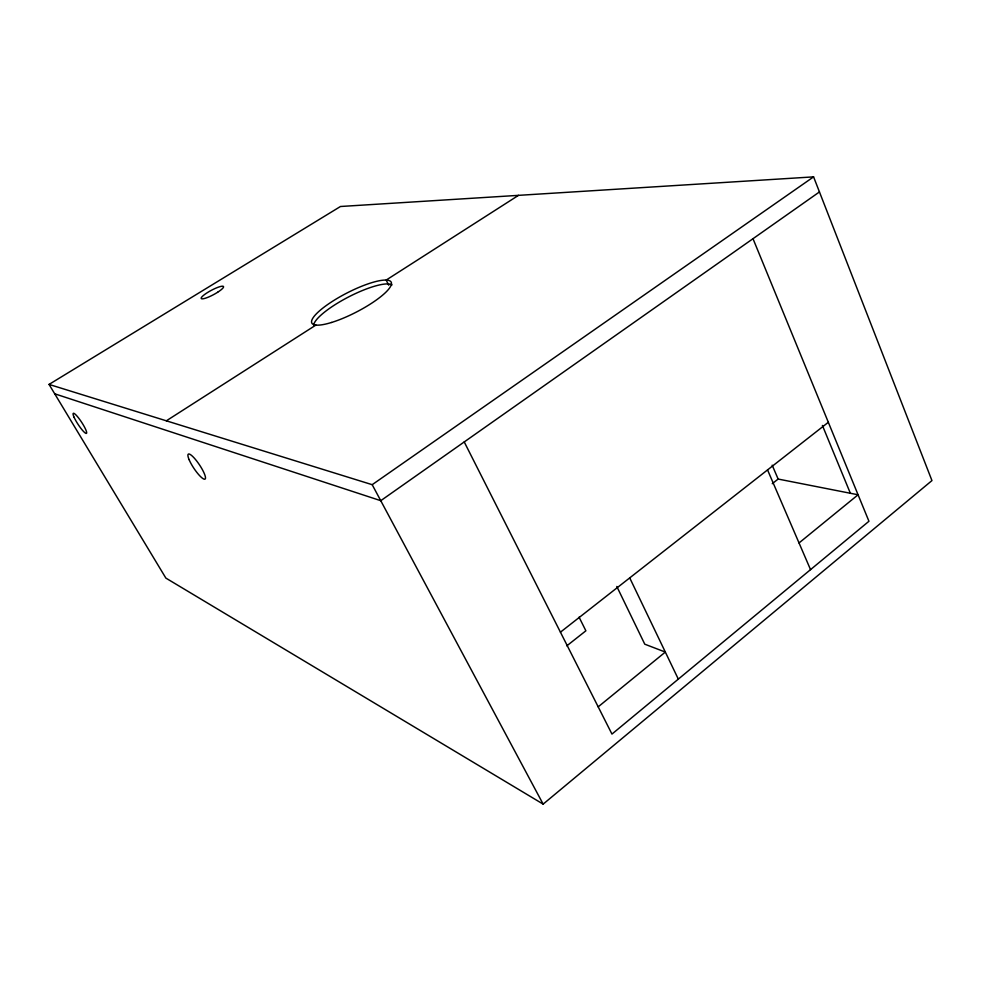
<?xml version="1.0" encoding="UTF-8"?>
<svg xmlns="http://www.w3.org/2000/svg" width="981" height="981" viewBox="0 0 981 981"><rect width="100%" height="100%" fill="white"/><g stroke="black" fill="none" stroke-linecap="round" stroke-linejoin="round"><path stroke-width="1.47" d="M543.143 804.126L931.95 480.58L813.58 176.874L340.468 206.501L49.05 384.417L165.863 578.091L543.143 804.126L372.191 484.688L49.05 384.417M598.189 706.847L665.326 652.071L644.775 644.186L616.804 586.466M799.025 542.959L858.081 494.78L778.141 479.059L772.255 483.707M566.81 645.854L585.878 630.808L579.072 617.159M560.433 632.181L828.332 422.296M819.454 191.933L380.763 500.69L54.703 393.798M372.191 484.688L813.58 176.874M166.353 420.812L315.907 325.067M518.495 195.354L386.171 280.088L388.746 285.201M464.234 441.94L611.96 734.082L868.945 521.267L753.003 238.714M629.728 577.895L678.325 679.134M767.547 469.924L810.539 569.642M772.182 465.19L778.141 479.059M822.409 425.447L850.355 493.259M313.675 324.907A44.574 10.742 -27.3 0 1 349.359 296.544A44.574 10.742 -27.3 0 1 392.069 284.895M217.647 292.252L216.911 292.718A12.667 2.428 -28.1 0 1 201.191 298.003A12.667 2.428 -28.1 0 1 218.567 287.09A12.667 2.428 -28.1 0 1 217.647 292.252M74.066 417.232A12.03 2.072 56.7 0 0 85.899 433.381A12.03 2.072 56.7 0 0 79.657 419.402A12.03 2.072 56.7 0 0 74.066 417.232M189.075 459.586A15.022 3.274 56.2 0 0 204.306 479.206A15.022 3.274 56.2 0 0 196.752 461.07A15.022 3.274 56.2 0 0 189.075 459.586M331.553 322.467A44.611 10.619 -27.3 0 0 391.48 283.448A44.611 10.619 -27.3 0 0 331.566 301.903A44.611 10.619 -27.3 0 0 331.553 322.467"/></g></svg>
